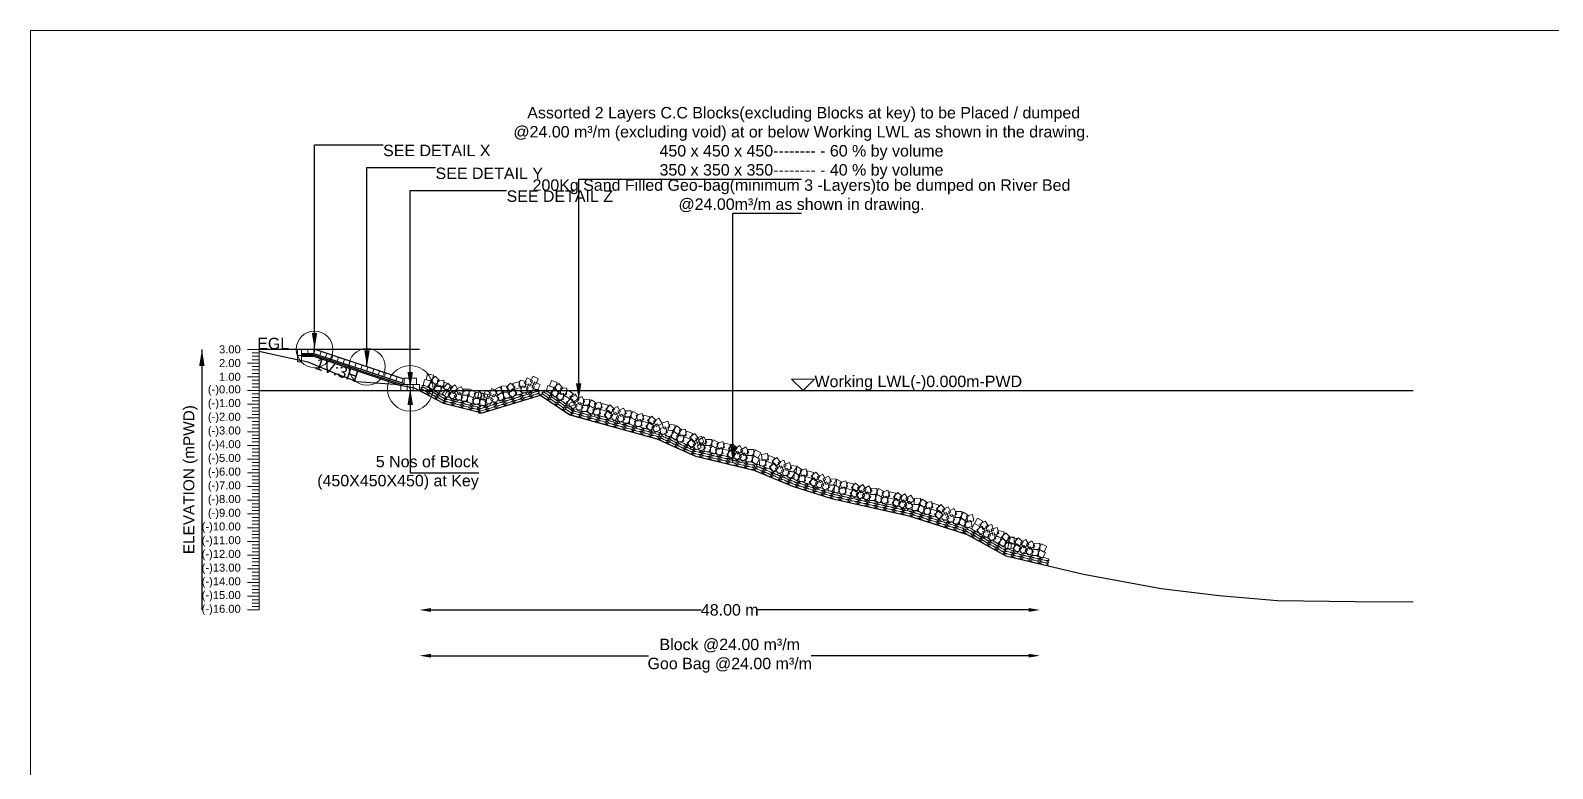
# Model space of a CAD drawing. Header units: inches. Extents: x 89000 to 380017, y -7071 to 0.
# Drawn here: x 220000 to 226658, y -3229 to 0 of the extents above; entities that cross this region are included whole.
import ezdxf

# ---------------------------------------------------------------- set-up
doc = ezdxf.new("R2010")
doc.units = ezdxf.units.IN
doc.header["$LTSCALE"] = 7
doc.header["$MEASUREMENT"] = 0
for name, color, linetype, lineweight in [('Cross Section Labels', 7, 'Continuous', 9), ('Existing_Bed_Level for Xsection', 7, 'Continuous', 25), ('Long Section Labels', 7, 'Continuous', 9)]:
    doc.layers.add(name, color=color, linetype=linetype, lineweight=lineweight)
doc.styles.get("Standard").update_dxf_attribs({"font": 'arial.ttf'})
doc.dimstyles.new('Appron Lebeling Style', dxfattribs={"dimtxt": 50, "dimasz": 50, "dimexe": 0.18, "dimexo": 0.0625, "dimgap": 0.09, "dimtad": 0, "dimtih": 1, "dimtoh": 1, "dimdec": 4, "dimzin": 0, "dimdsep": 46, "dimtxsty": 'Standard', "dimcen": 0.09, "dimse1": 1, "dimse2": 1, "dimadec": 0, "dimazin": 0, "dimtfac": 1, "dimtdec": 4, "dimtofl": 0, "dimtmove": 0, "dimatfit": 3, "dimfxl": 1, "dimtolj": 1, "dimtzin": 0, "dimarcsym": 0})
doc.dimstyles.get("Standard").update_dxf_attribs({"dimtxt": 0.18, "dimasz": 0.18, "dimexe": 0.18, "dimexo": 0.0625, "dimgap": 0.09, "dimtad": 0, "dimtih": 1, "dimtoh": 1, "dimdec": 4, "dimzin": 0, "dimdsep": 46, "dimtxsty": 'Standard', "dimcen": 0.09, "dimadec": 0, "dimazin": 0, "dimtfac": 1, "dimtdec": 4, "dimtofl": 0, "dimtmove": 0, "dimatfit": 3, "dimfxl": 1, "dimtolj": 1, "dimtzin": 0, "dimarcsym": 0})

# ---------------------------------------------------------------- blocks, each defined once
blk = doc.blocks.new('*D15')
at = {"layer": 'Cross Section Labels', "color": 0, "lineweight": -2, "transparency": 16777216}
for p, q in [((221751.7, -2535.4), (222935.3, -2535.4)), ((224366.1, -2535.4), (223182.5, -2535.4))]:
    blk.add_line(p, q, dxfattribs=at)
at = {"layer": 'Cross Section Labels', "color": 0, "transparency": 16777216}
for points in [[(221751.7, -2527.1), (221751.7, -2543.7), (221701.7, -2535.4)], [(224366.1, -2527.1), (224366.1, -2543.7), (224416.1, -2535.4)]]:
    blk.add_solid(points, dxfattribs=at)
at = {"layer": 'Defpoints', "color": 0, "transparency": 16777216}
for p in [(221701.7, -1575.4), (224416.1, -2334), (224416.1, -2535.4)]:
    blk.add_point(p, dxfattribs=at)
at = {"layer": 'Cross Section Labels', "color": 0, "transparency": 16777216, "insert": (223058.9, -2535.4), "char_height": 50, "attachment_point": 5}
blk.add_mtext('\\A1;48.00 m', dxfattribs=at)
blk = doc.blocks.new('*D16')
at = {"layer": 'Cross Section Labels', "color": 0, "lineweight": -2, "transparency": 16777216}
for p, q in [((221751.7, -2735.4), (222703.3, -2735.4)), ((224366.1, -2735.4), (223414.5, -2735.4))]:
    blk.add_line(p, q, dxfattribs=at)
at = {"layer": 'Cross Section Labels', "color": 0, "transparency": 16777216}
for points in [[(221751.7, -2727.1), (221751.7, -2743.7), (221701.7, -2735.4)], [(224366.1, -2727.1), (224366.1, -2743.7), (224416.1, -2735.4)]]:
    blk.add_solid(points, dxfattribs=at)
at = {"layer": 'Defpoints', "color": 0, "transparency": 16777216}
for p in [(221701.7, -1575.4), (224416.1, -2334), (224416.1, -2735.4)]:
    blk.add_point(p, dxfattribs=at)
at = {"layer": 'Cross Section Labels', "color": 0, "transparency": 16777216, "insert": (223058.9, -2735.4), "char_height": 50, "attachment_point": 5}
blk.add_mtext('\\A1;Block @24.00 m³/m ^JGoo Bag @24.00 m³/m ', dxfattribs=at)

msp = doc.modelspace()

# ---------------------------------------------------------------- linework, layer by layer
at = {"layer": 'Cross Section Labels'}
for points in [[(220000, 0), (230000, 0), (230000, -7071), (220000, -7071)], [(223379.6834, -1575.4), (223429.6834, -1525.4), (223329.6834, -1525.4)]]:
    msp.add_lwpolyline(points, close=True, dxfattribs=at)
for centre, radius in [((221242.6834, -1395.4), 80), ((221472.1834, -1471.9), 80), ((221661.1834, -1566.4), 100)]:
    msp.add_circle(centre, radius, dxfattribs=at)
at = {"layer": 'Existing_Bed_Level for Xsection'}
for points in [[(221701.6834, -1395.4), (221000, -1395.4)], [(221634.1834, -1525.9), (221245.4545, -1396.3237), (221242.6834, -1395.4), (221239.7624, -1395.4), (221185.7624, -1395.4)], [(221000, -1402.84), (221084.85281, -1421.86), (221213.14161, -1450.48), (221339.41125, -1501.66), (221382.68585, -1517.68), (221424.26407, -1535.68), (221593.9697, -1548.28), (221678.82251, -1563.28), (221806.7077, -1631.08), (221976.3512, -1673.68), (222230.83715, -1596.4), (222359.41202, -1681), (222570.17727, -1739.8), (222739.85481, -1786.6), (222909.53604, -1862.8), (223164.06335, -1923.4), (223333.75114, -1993.6), (223503.44084, -2048.2), (223842.82483, -2123.8), (224097.36604, -2204.8), (224267.06142, -2299), (224606.45461, -2378.8), (224945.85045, -2441.2), (225200.39874, -2472.4), (225454.94803, -2494.6), (225794.34842, -2498.2), (226048.89955, -2500)], [(221185.7624, -1413.4), (221239.7624, -1413.4), (221634.1834, -1544.87367)], [(221185.7624, -1419.4), (221238.78874, -1419.4), (221625.78874, -1548.4)], [(221185.7624, -1425.4), (221237.81507, -1425.4), (221620.6834, -1553.02278)], [(221000, -1575.4), (226048.89955, -1575.4)]]:
    msp.add_lwpolyline(points, dxfattribs=at)
at = {"layer": 'Long Section Labels'}
for points in [[(221000, -1395.4), (220950, -1395.4)], [(221000, -2535.4), (221000, -2475.4), (221000, -2415.4), (221000, -2355.4), (221000, -2295.4), (221000, -2235.4), (221000, -2175.4), (221000, -2115.4), (221000, -2055.4), (221000, -1995.4), (221000, -1935.4), (221000, -1875.4), (221000, -1815.4), (221000, -1755.4), (221000, -1695.4), (221000, -1635.4), (221000, -1575.4), (221000, -1515.4), (221000, -1455.4), (221000, -1395.4)], [(221000, -1455.4), (220950, -1455.4)], [(221000, -1410.4), (220970, -1410.4)], [(221000, -1425.4), (220970, -1425.4)], [(221000, -1440.4), (220970, -1440.4)], [(221000, -1515.4), (220950, -1515.4)], [(221000, -1470.4), (220970, -1470.4)], [(221000, -1485.4), (220970, -1485.4)], [(221000, -1500.4), (220970, -1500.4)], [(221000, -1530.4), (220970, -1530.4)], [(221000, -1575.4), (220950, -1575.4)], [(221000, -1545.4), (220970, -1545.4)], [(221000, -1560.4), (220970, -1560.4)], [(221000, -1590.4), (220970, -1590.4)], [(221000, -1635.4), (220950, -1635.4)], [(221000, -1605.4), (220970, -1605.4)], [(221000, -1620.4), (220970, -1620.4)], [(221000, -1650.4), (220970, -1650.4)], [(221000, -1695.4), (220950, -1695.4)], [(221000, -1665.4), (220970, -1665.4)], [(221000, -1680.4), (220970, -1680.4)], [(221000, -1710.4), (220970, -1710.4)], [(221000, -1725.4), (220970, -1725.4)], [(221000, -1755.4), (220950, -1755.4)], [(221000, -1740.4), (220970, -1740.4)], [(221000, -1770.4), (220970, -1770.4)], [(221000, -1785.4), (220970, -1785.4)], [(221000, -1815.4), (220950, -1815.4)], [(221000, -1800.4), (220970, -1800.4)], [(221000, -1830.4), (220970, -1830.4)], [(221000, -1845.4), (220970, -1845.4)], [(221000, -1860.4), (220970, -1860.4)], [(221000, -1875.4), (220950, -1875.4)], [(221000, -1890.4), (220970, -1890.4)], [(221000, -1905.4), (220970, -1905.4)], [(221000, -1920.4), (220970, -1920.4)], [(221000, -1935.4), (220950, -1935.4)], [(221000, -1995.4), (220950, -1995.4)], [(221000, -1950.4), (220970, -1950.4)], [(221000, -1965.4), (220970, -1965.4)], [(221000, -1980.4), (220970, -1980.4)], [(221000, -2055.4), (220950, -2055.4)], [(221000, -2010.4), (220970, -2010.4)], [(221000, -2025.4), (220970, -2025.4)], [(221000, -2040.4), (220970, -2040.4)], [(221000, -2115.4), (220950, -2115.4)], [(221000, -2070.4), (220970, -2070.4)], [(221000, -2085.4), (220970, -2085.4)], [(221000, -2100.4), (220970, -2100.4)], [(221000, -2130.4), (220970, -2130.4)], [(221000, -2175.4), (220950, -2175.4)], [(221000, -2145.4), (220970, -2145.4)], [(221000, -2160.4), (220970, -2160.4)], [(221000, -2190.4), (220970, -2190.4)], [(221000, -2235.4), (220950, -2235.4)], [(221000, -2205.4), (220970, -2205.4)], [(221000, -2220.4), (220970, -2220.4)], [(221000, -2250.4), (220970, -2250.4)], [(221000, -2295.4), (220950, -2295.4)], [(221000, -2265.4), (220970, -2265.4)], [(221000, -2280.4), (220970, -2280.4)], [(221000, -2310.4), (220970, -2310.4)], [(221000, -2325.4), (220970, -2325.4)], [(221000, -2355.4), (220950, -2355.4)], [(221000, -2340.4), (220970, -2340.4)], [(221000, -2370.4), (220970, -2370.4)], [(221000, -2385.4), (220970, -2385.4)], [(221000, -2415.4), (220950, -2415.4)], [(221000, -2400.4), (220970, -2400.4)], [(221000, -2430.4), (220970, -2430.4)], [(221000, -2445.4), (220970, -2445.4)], [(221000, -2460.4), (220970, -2460.4)], [(221000, -2475.4), (220950, -2475.4)], [(221000, -2490.4), (220970, -2490.4)], [(221000, -2505.4), (220970, -2505.4)], [(221000, -2520.4), (220970, -2520.4)], [(221000, -2535.4), (220950, -2535.4)]]:
    msp.add_lwpolyline(points, dxfattribs=at)
for points in [[(221185.7624, -1395.4), (221167.7624, -1395.4), (221167.7624, -1422.4), (221185.7624, -1422.4)], [(221212.7624, -1395.4), (221185.7624, -1395.4), (221185.7624, -1413.4), (221212.7624, -1413.4)], [(221239.7624, -1395.4), (221212.7624, -1395.4), (221212.7624, -1413.4), (221239.7624, -1413.4)], [(221271.06895, -1404.86185), (221245.4545, -1396.3237), (221239.7624, -1413.4), (221265.37685, -1421.93815)], [(221185.7624, -1422.4), (221167.7624, -1422.4), (221167.7624, -1449.4), (221185.7624, -1449.4)], [(221296.6834, -1413.4), (221271.06895, -1404.86185), (221265.37685, -1421.93815), (221290.9913, -1430.4763)], [(221322.29785, -1421.93815), (221296.6834, -1413.4), (221290.9913, -1430.4763), (221316.60575, -1439.01445)], [(221347.9123, -1430.4763), (221322.29785, -1421.93815), (221316.60575, -1439.01445), (221342.2202, -1447.5526)], [(221373.52675, -1439.01445), (221347.9123, -1430.4763), (221342.2202, -1447.5526), (221367.83465, -1456.09075)], [(221399.1412, -1447.5526), (221373.52675, -1439.01445), (221367.83465, -1456.09075), (221393.4491, -1464.6289)], [(221424.75565, -1456.09075), (221399.1412, -1447.5526), (221393.4491, -1464.6289), (221419.06355, -1473.16705)], [(221450.3701, -1464.6289), (221424.75565, -1456.09075), (221419.06355, -1473.16705), (221444.678, -1481.7052)], [(221475.98455, -1473.16705), (221450.3701, -1464.6289), (221444.678, -1481.7052), (221470.29245, -1490.24335)], [(221501.59899, -1481.7052), (221475.98455, -1473.16705), (221470.29245, -1490.24335), (221495.90689, -1498.7815)], [(221527.21344, -1490.24335), (221501.59899, -1481.7052), (221495.90689, -1498.7815), (221521.52134, -1507.31965)], [(221552.82789, -1498.7815), (221527.21344, -1490.24335), (221521.52134, -1507.31965), (221547.13579, -1515.8578)], [(221578.44234, -1507.31965), (221552.82789, -1498.7815), (221547.13579, -1515.8578), (221572.75024, -1524.39595)], [(221604.05679, -1515.8578), (221578.44234, -1507.31965), (221572.75024, -1524.39595), (221598.36469, -1532.9341)], [(221629.67124, -1524.39595), (221604.05679, -1515.8578), (221598.36469, -1532.9341), (221623.97914, -1541.47225)], [(221661.1834, -1521.4), (221634.1834, -1521.4), (221634.1834, -1548.4), (221661.1834, -1548.4)], [(221688.1834, -1521.4), (221661.1834, -1521.4), (221661.1834, -1548.4), (221688.1834, -1548.4)], [(221750.44412, -1532.62062), (221724.12761, -1526.58396), (221718.09096, -1552.90047), (221744.40747, -1558.93713)], [(221763.09109, -1508.76576), (221736.77458, -1502.7291), (221730.73792, -1529.04561), (221757.05443, -1535.08227)], [(221789.84894, -1530.86717), (221770.08388, -1512.47308), (221751.68979, -1532.23814), (221771.45485, -1550.63222)], [(221807.63637, -1530.22879), (221780.65339, -1531.18747), (221781.61207, -1558.17044), (221808.59505, -1557.21176)], [(222168.73799, -1535.77602), (222142.43783, -1529.66851), (222136.33032, -1555.96867), (222162.63048, -1562.07618)], [(222172.82898, -1519.75663), (222160.09886, -1543.56722), (222183.90945, -1556.29734), (222196.63957, -1532.48676)], [(222222.47021, -1524.62685), (222198.6495, -1511.91569), (222185.93834, -1535.73641), (222209.75906, -1548.44757)], [(222304.31979, -1539.8452), (222278.69015, -1531.35277), (222270.19772, -1556.98241), (222295.82736, -1565.47485)], [(221647.6834, -1548.4), (221620.6834, -1548.4), (221620.6834, -1575.4), (221647.6834, -1575.4)], [(221674.6834, -1548.4), (221647.6834, -1548.4), (221647.6834, -1575.4), (221674.6834, -1575.4)], [(221701.6834, -1548.4), (221674.6834, -1548.4), (221674.6834, -1575.4), (221701.6834, -1575.4)], [(221777.20197, -1554.72202), (221757.43691, -1536.32794), (221739.04283, -1556.093), (221758.80789, -1574.48708)], [(221794.9894, -1554.08365), (221768.00643, -1555.04233), (221768.96511, -1582.0253), (221795.94809, -1581.06662)], [(221824.08303, -1575.09749), (221800.22817, -1562.45053), (221787.5812, -1586.30539), (221811.43606, -1598.95235)], [(221836.72999, -1551.24263), (221812.87513, -1538.59567), (221800.22817, -1562.45053), (221824.08303, -1575.09749)], [(221839.08735, -1588.63568), (221819.68549, -1569.85888), (221800.9087, -1589.26074), (221820.31055, -1608.03753)], [(221845.66328, -1562.44871), (221826.26143, -1543.67192), (221807.48463, -1563.07377), (221826.88649, -1581.85057)], [(221850.84225, -1577.00902), (221827.66986, -1590.86688), (221841.52772, -1614.03927), (221864.70011, -1600.1814)], [(221857.41818, -1550.82205), (221834.24579, -1564.67992), (221848.10366, -1587.85231), (221871.27605, -1573.99444)], [(221890.89078, -1606.74259), (221877.01446, -1583.58125), (221853.85312, -1597.45756), (221867.72943, -1620.61891)], [(221897.46671, -1580.55563), (221883.5904, -1557.39429), (221860.42905, -1571.2706), (221874.30537, -1594.43194)], [(221911.84157, -1594.96212), (221884.84502, -1595.39335), (221885.27625, -1622.38991), (221912.27281, -1621.95867)], [(221918.41751, -1568.77515), (221891.42095, -1569.20639), (221891.85219, -1596.20295), (221918.84874, -1595.77171)], [(221943.10804, -1610.02406), (221919.51799, -1596.88978), (221906.38371, -1620.47983), (221929.97376, -1633.61412)], [(221949.68398, -1583.8371), (221926.09393, -1570.70282), (221912.95964, -1594.29287), (221936.5497, -1607.42715)], [(221966.80276, -1578.96393), (221940.83179, -1586.34694), (221948.21479, -1612.31791), (221974.18576, -1604.9349)], [(221987.89256, -1590.69353), (221961.5924, -1584.58602), (221955.4849, -1610.88618), (221981.78506, -1616.99369)], [(222000.07719, -1592.41134), (221973.89022, -1585.83541), (221967.31429, -1612.02237), (221993.50125, -1618.59831)], [(221991.98356, -1574.67414), (221979.25344, -1598.48473), (222003.06402, -1611.21485), (222015.79415, -1587.40427)], [(222041.62479, -1579.54436), (222017.80407, -1566.8332), (222005.09292, -1590.65392), (222028.91363, -1603.36507)], [(222049.47015, -1605.37942), (222025.64943, -1592.66826), (222012.93828, -1616.48898), (222036.75899, -1629.20014)], [(222053.51998, -1558.65848), (222030.59861, -1572.92772), (222044.86785, -1595.84908), (222067.78921, -1581.57984)], [(222061.36533, -1584.49354), (222038.44397, -1598.76278), (222052.71321, -1621.68414), (222075.63457, -1607.4149)], [(222088.0787, -1555.47269), (222061.09324, -1556.3587), (222061.97925, -1583.34416), (222088.96471, -1582.45814)], [(222095.92405, -1581.30775), (222068.9386, -1582.19376), (222069.82461, -1609.17922), (222096.81007, -1608.2932)], [(222100.24513, -1542.48121), (222081.78219, -1562.18197), (222101.48294, -1580.64491), (222119.94588, -1560.94415)], [(222108.09048, -1568.31628), (222089.62754, -1588.01703), (222109.3283, -1606.47997), (222127.79124, -1586.77921)], [(222135.69395, -1536.8775), (222109.85889, -1544.72285), (222117.70424, -1570.55791), (222143.5393, -1562.71256)], [(222143.5393, -1562.71256), (222117.70424, -1570.55791), (222125.5496, -1596.39298), (222151.38466, -1588.54762)], [(222176.58335, -1561.61108), (222150.28319, -1555.50358), (222144.17568, -1581.80374), (222170.47584, -1587.91124)], [(222180.67434, -1545.59169), (222167.94422, -1569.40228), (222191.75481, -1582.1324), (222204.48493, -1558.32182)], [(222230.31557, -1550.46191), (222206.49486, -1537.75075), (222193.7837, -1561.57147), (222217.60441, -1574.28263)], [(222289.47877, -1562.40056), (222263.84912, -1553.90813), (222255.35669, -1579.53777), (222280.98633, -1588.0302)], [(222314.03223, -1586.92772), (222296.09062, -1566.75104), (222275.91393, -1584.69265), (222293.85555, -1604.86934)], [(222328.87326, -1564.37237), (222310.93164, -1544.19569), (222290.75496, -1562.1373), (222308.69657, -1582.31398)], [(222331.80056, -1587.97026), (222304.84748, -1586.37909), (222303.25632, -1613.33217), (222330.20939, -1614.92333)], [(222346.64158, -1565.41491), (222319.68851, -1563.82374), (222318.09734, -1590.77681), (222345.05041, -1592.36798)], [(222358.78198, -1611.63507), (222336.22663, -1596.79405), (222321.3856, -1619.3494), (222343.94095, -1634.19043)], [(222373.623, -1589.07972), (222351.06765, -1574.23869), (222336.22663, -1596.79405), (222358.78198, -1611.63507)], [(222395.60545, -1613.77575), (222383.47801, -1589.65263), (222359.35488, -1601.78007), (222371.48233, -1625.90319)], [(222385.43399, -1594.62368), (222361.90866, -1607.87355), (222375.15853, -1631.39888), (222398.68386, -1618.149)], [(221960.22682, -1605.1509), (221934.25585, -1612.5339), (221941.63886, -1638.50487), (221967.60983, -1631.12187)], [(221993.50125, -1618.59831), (221967.31429, -1612.02237), (221960.73835, -1638.20933), (221986.92532, -1644.78527)], [(221995.73792, -1616.52859), (221969.43776, -1610.42108), (221963.33026, -1636.72124), (221989.63042, -1642.82875)], [(221999.82892, -1600.5092), (221987.0988, -1624.31979), (222010.90938, -1637.04991), (222023.63951, -1613.23933)], [(222380.76443, -1636.3311), (222368.63698, -1612.20798), (222344.51386, -1624.33542), (222356.6413, -1648.45855)], [(222378.1785, -1620.63056), (222354.65317, -1633.88043), (222367.90305, -1657.40576), (222391.42837, -1644.15589)], [(222417.43934, -1651.39673), (222404.17074, -1627.88196), (222380.65597, -1641.15056), (222393.92457, -1664.66533)], [(222424.69482, -1625.38985), (222411.42622, -1601.87508), (222387.91146, -1615.14368), (222401.18006, -1638.65845)], [(222438.68974, -1640.1657), (222411.6911, -1639.89393), (222411.41933, -1666.89257), (222438.41797, -1667.16434)], [(222445.94522, -1614.15882), (222418.94659, -1613.88705), (222418.67482, -1640.88568), (222445.67345, -1641.15745)], [(222469.55347, -1656.03657), (222446.31337, -1642.29257), (222432.56936, -1665.53267), (222455.80947, -1679.27667)], [(222476.80896, -1630.02969), (222453.56885, -1616.28569), (222439.82485, -1639.52579), (222463.06496, -1653.26979)], [(222486.79332, -1651.61075), (222460.63893, -1658.31509), (222467.34328, -1684.46947), (222493.49766, -1677.76513)], [(222494.04881, -1625.60386), (222467.89442, -1632.30821), (222474.59877, -1658.46259), (222500.75315, -1651.75825)], [(222519.70636, -1665.9199), (222493.69948, -1658.66441), (222486.444, -1684.67129), (222512.45088, -1691.92678)], [(222526.96185, -1639.91302), (222500.95497, -1632.65753), (222493.69948, -1658.66441), (222519.70636, -1665.9199)], [(222548.17305, -1682.73565), (222529.26663, -1663.46009), (222509.99107, -1682.36652), (222528.89749, -1701.64208)], [(222555.42854, -1656.72877), (222536.52212, -1637.45321), (222517.24656, -1656.35963), (222536.15298, -1675.63519)], [(222567.48216, -1645.41209), (222543.95683, -1658.66196), (222557.20671, -1682.18729), (222580.73203, -1668.93742)], [(222606.743, -1676.17826), (222593.4744, -1652.66349), (222569.95963, -1665.9321), (222583.22823, -1689.44686)], [(222560.22667, -1671.41897), (222536.70135, -1684.66885), (222549.95122, -1708.19417), (222573.47654, -1694.9443)], [(222599.48751, -1702.18514), (222586.21891, -1678.67038), (222562.70414, -1691.93898), (222575.97274, -1715.45374)], [(222620.59409, -1690.80569), (222593.59478, -1690.61329), (222593.40238, -1717.6126), (222620.40169, -1717.805)], [(222627.77309, -1664.77759), (222600.77378, -1664.58519), (222600.58138, -1691.58451), (222627.58069, -1691.7769)], [(222651.50435, -1706.58575), (222628.22394, -1692.91013), (222614.54832, -1716.19054), (222637.82873, -1729.86616)], [(222658.68335, -1680.55765), (222635.40294, -1666.88203), (222621.72732, -1690.16244), (222645.00773, -1703.83806)], [(222668.73111, -1702.10926), (222642.59655, -1708.89047), (222649.37776, -1735.02503), (222675.51232, -1728.24382)], [(222675.91011, -1676.08116), (222649.77555, -1682.86237), (222656.55676, -1708.99693), (222682.69132, -1702.21572)], [(222701.68608, -1716.3216), (222675.65798, -1709.1426), (222668.47898, -1735.17069), (222694.50708, -1742.34969)], [(222708.86508, -1690.2935), (222682.83698, -1683.1145), (222675.65798, -1709.1426), (222701.68608, -1716.3216)], [(222730.20208, -1733.05359), (222711.23908, -1713.83369), (222692.01918, -1732.7967), (222710.98219, -1752.0166)], [(222737.38108, -1707.02549), (222718.41808, -1687.80559), (222699.19818, -1706.7686), (222718.16119, -1725.9885)], [(222742.22238, -1721.70152), (222718.73611, -1735.0205), (222732.05508, -1758.50677), (222755.54135, -1745.18779)], [(222749.40138, -1695.67342), (222725.91511, -1708.9924), (222739.23408, -1732.47867), (222762.72035, -1719.15969)], [(222797.36552, -1734.47808), (222787.76043, -1709.24433), (222762.52668, -1718.84941), (222772.13176, -1744.08317)], [(222820.0558, -1726.54926), (222793.40104, -1722.24536), (222789.09714, -1748.90013), (222815.75191, -1753.20402)], [(222848.20084, -1746.85471), (222827.27593, -1729.79165), (222810.21286, -1750.71656), (222831.13778, -1767.77962)], [(222786.30457, -1759.10846), (222776.69949, -1733.8747), (222751.46573, -1743.47979), (222761.07082, -1768.71354)], [(222808.99486, -1751.17963), (222782.34009, -1746.87574), (222778.0362, -1773.5305), (222804.69096, -1777.8344)], [(222837.13989, -1771.48509), (222816.21498, -1754.42203), (222799.15192, -1775.34694), (222820.07683, -1792.41)], [(222854.84758, -1769.68562), (222827.98494, -1772.40566), (222830.70499, -1799.2683), (222857.56763, -1796.54826)], [(222865.90853, -1745.05524), (222839.04589, -1747.77529), (222841.76593, -1774.63792), (222868.62857, -1771.91788)], [(222885.25232, -1788.75319), (222860.62194, -1777.69224), (222849.561, -1802.32262), (222874.19138, -1813.38357)], [(222896.31327, -1764.12281), (222871.68289, -1753.06187), (222860.62194, -1777.69224), (222885.25232, -1788.75319)], [(222910.88601, -1809.63466), (222895.07285, -1787.74987), (222873.18806, -1803.56304), (222889.00123, -1825.44783)], [(222921.94696, -1785.00428), (222906.13379, -1763.1195), (222884.24901, -1778.93266), (222900.06217, -1800.81745)], [(222935.55656, -1775.61623), (222910.31517, -1785.20121), (222919.90016, -1810.44261), (222945.14155, -1800.85762)], [(222959.18321, -1801.52519), (222945.02328, -1778.53614), (222922.03423, -1792.69607), (222936.19417, -1815.68512)], [(222979.98764, -1789.4881), (222952.99842, -1790.25111), (222953.76143, -1817.24033), (222980.75064, -1816.47732)], [(223011.43687, -1804.16463), (222987.68717, -1791.32127), (222974.84381, -1815.07097), (222998.59351, -1827.91433)], [(222924.49562, -1800.2466), (222899.25422, -1809.83159), (222908.83921, -1835.07299), (222934.08061, -1825.488)], [(222952.92963, -1827.791), (222938.7697, -1804.80195), (222915.78065, -1818.96188), (222929.94058, -1841.95093)], [(222973.73405, -1815.75391), (222946.74484, -1816.51692), (222947.50784, -1843.50614), (222974.49706, -1842.74313)], [(223005.18328, -1830.43044), (222981.43358, -1817.58708), (222968.59023, -1841.33678), (222992.33993, -1854.18014)], [(223022.24087, -1825.34724), (222996.36261, -1833.04888), (223004.06426, -1858.92715), (223029.94252, -1851.2255)], [(223028.49446, -1799.08143), (223002.61619, -1806.78308), (223010.31784, -1832.66134), (223036.19611, -1824.95969)], [(223055.67807, -1838.38466), (223029.41226, -1832.13108), (223023.15868, -1858.39689), (223049.42448, -1864.65047)], [(223061.93165, -1812.11886), (223035.66585, -1805.86527), (223029.41226, -1832.13108), (223055.67807, -1838.38466)], [(223084.76822, -1854.09724), (223065.13705, -1835.56032), (223046.60014, -1855.19149), (223066.23131, -1873.7284)], [(223091.02181, -1827.83143), (223071.39064, -1809.29451), (223052.85372, -1828.92568), (223072.48489, -1847.46259)], [(223096.37934, -1842.32698), (223073.37902, -1856.4686), (223087.52064, -1879.46891), (223110.52096, -1865.32729)], [(223102.63292, -1816.06117), (223079.6326, -1830.20279), (223093.77423, -1853.20311), (223116.77454, -1839.06148)], [(223136.79029, -1871.56609), (223122.63035, -1848.57704), (223099.64131, -1862.73697), (223113.80124, -1885.72602)], [(223143.04387, -1845.30028), (223128.88394, -1822.31123), (223105.89489, -1836.47117), (223120.05483, -1859.46021)], [(223157.59471, -1859.529), (223130.60549, -1860.29201), (223131.3685, -1887.28123), (223158.35772, -1886.51822)], [(223163.84829, -1833.26319), (223136.85908, -1834.0262), (223137.62209, -1861.01542), (223164.6113, -1860.25241)], [(223189.04394, -1874.20553), (223165.29424, -1861.36217), (223152.45089, -1885.11187), (223176.20059, -1897.95523)], [(223195.29753, -1847.93972), (223171.54783, -1835.09636), (223158.70447, -1858.84606), (223182.45417, -1871.68942)], [(223224.46432, -1851.48985), (223197.69474, -1855.00974), (223201.21464, -1881.77932), (223227.98421, -1878.25943)], [(223255.42415, -1869.64226), (223230.47488, -1859.32072), (223220.15334, -1884.26999), (223245.10261, -1894.59152)], [(223214.14279, -1876.43912), (223187.37321, -1879.95901), (223190.8931, -1906.72859), (223217.66268, -1903.2087)], [(223245.10261, -1894.59152), (223220.15334, -1884.26999), (223209.83181, -1909.21925), (223234.78108, -1919.54079)], [(223271.3476, -1914.6993), (223254.88885, -1893.2958), (223233.48535, -1909.75455), (223249.9441, -1931.15805)], [(223281.66913, -1889.75003), (223265.21038, -1868.34653), (223243.80689, -1884.80528), (223260.26564, -1906.20878)], [(223284.67119, -1904.90957), (223259.72686, -1915.24301), (223270.06029, -1940.18735), (223295.00463, -1929.85391)], [(223294.99273, -1879.9603), (223270.04839, -1890.29374), (223280.38183, -1915.23808), (223305.32617, -1904.90464)], [(223319.95971, -1940.1614), (223309.60641, -1915.22529), (223284.67031, -1925.57859), (223295.02361, -1950.51469)], [(223330.28125, -1915.21213), (223319.92795, -1890.27603), (223294.99185, -1900.62932), (223305.34514, -1925.56543)], [(223342.40347, -1931.55946), (223315.63221, -1928.05234), (223312.12509, -1954.8236), (223338.89634, -1958.33072)], [(223352.725, -1906.6102), (223325.95375, -1903.10307), (223322.44662, -1929.87433), (223349.21788, -1933.38145)], [(223375.84533, -1922.43001), (223353.16224, -1907.78496), (223338.51719, -1930.46806), (223361.20028, -1945.1131)], [(223393.24552, -1918.68385), (223366.84828, -1924.35709), (223372.52152, -1950.75433), (223398.91876, -1945.08109)], [(223425.57194, -1934.27305), (223399.86968, -1926.00299), (223391.59962, -1951.70525), (223417.30188, -1959.97531)], [(223367.57527, -1948.13227), (223344.89218, -1933.48722), (223330.24713, -1956.17032), (223352.93022, -1970.81536)], [(223384.97546, -1944.38611), (223358.57822, -1950.05935), (223364.25147, -1976.45659), (223390.64871, -1970.78335)], [(223417.30188, -1959.97531), (223391.59962, -1951.70525), (223383.32956, -1977.40751), (223409.03182, -1985.67756)], [(223445.08704, -1977.89476), (223426.95128, -1957.89241), (223406.94892, -1976.02817), (223425.08469, -1996.03052)], [(223453.3571, -1952.1925), (223435.22133, -1932.19015), (223415.21898, -1950.32591), (223433.35474, -1970.32826)], [(223457.57529, -1967.05961), (223433.54833, -1979.37647), (223445.86519, -2003.40343), (223469.89215, -1991.08657)], [(223465.84535, -1941.35735), (223441.81839, -1953.67421), (223454.13525, -1977.70117), (223478.16221, -1965.38431)], [(223495.59907, -1999.34215), (223483.26308, -1975.32501), (223459.24593, -1987.661), (223471.58193, -2011.67815)], [(223503.86913, -1973.63989), (223491.53313, -1949.62275), (223467.51599, -1961.95874), (223479.85198, -1985.97589)], [(223517.27367, -1988.95335), (223490.30647, -1987.62273), (223488.97586, -2014.58992), (223515.94305, -2015.92054)], [(223525.54372, -1963.25109), (223498.57653, -1961.92047), (223497.24591, -1988.88766), (223524.21311, -1990.21828)], [(223543.42425, -2002.14917), (223519.49009, -1989.65293), (223506.99385, -2013.58708), (223530.928, -2026.08333)], [(223549.29479, -1975.7951), (223525.36063, -1963.29886), (223512.86439, -1987.23302), (223536.79854, -1999.72926)], [(223560.40603, -1996.81818), (223534.64263, -2004.89575), (223542.7202, -2030.65915), (223568.4836, -2022.58158)], [(223566.27657, -1970.46411), (223540.51317, -1978.54169), (223548.59074, -2004.30509), (223574.35414, -1996.22752)], [(223599.90002, -1983.01338), (223573.54595, -1977.14284), (223567.67541, -2003.4969), (223594.02948, -2009.36744)], [(223629.21584, -1998.30078), (223609.31689, -1980.05163), (223591.06773, -1999.95058), (223610.96668, -2018.19973)], [(223640.65437, -1986.36274), (223617.86236, -2000.8377), (223632.33733, -2023.6297), (223655.12933, -2009.15474)], [(223681.4867, -2015.01044), (223666.99359, -1992.22997), (223644.21312, -2006.72308), (223658.70623, -2029.50355)], [(223594.02948, -2009.36744), (223567.67541, -2003.4969), (223561.80487, -2029.85097), (223588.15894, -2035.72151)], [(223623.3453, -2024.65485), (223603.44635, -2006.40569), (223585.19719, -2026.30464), (223605.09614, -2044.5538)], [(223634.78383, -2012.7168), (223611.99182, -2027.19177), (223626.46679, -2049.98377), (223649.25879, -2035.5088)], [(223675.61616, -2041.3645), (223661.12305, -2018.58404), (223638.34258, -2033.07715), (223652.83569, -2055.85762)], [(223696.24314, -2029.02582), (223669.26789, -2030.18166), (223670.42373, -2057.15691), (223697.39898, -2056.00107)], [(223702.11368, -2002.67176), (223675.13843, -2003.8276), (223676.29427, -2030.80284), (223703.26952, -2029.64701)], [(223727.9027, -2043.24295), (223703.96855, -2030.74671), (223691.4723, -2054.68086), (223715.40646, -2067.17711)], [(223733.77324, -2016.88888), (223709.83909, -2004.39264), (223697.34284, -2028.3268), (223721.277, -2040.82304)], [(223744.88448, -2037.91196), (223719.12108, -2045.98953), (223727.19865, -2071.75293), (223752.96206, -2063.67536)], [(223750.75502, -2011.55789), (223724.99162, -2019.63547), (223733.06919, -2045.39887), (223758.8326, -2037.3213)], [(223778.50794, -2050.46122), (223752.15387, -2044.59068), (223746.28333, -2070.94475), (223772.6374, -2076.81529)], [(223784.37848, -2024.10716), (223758.02441, -2018.23662), (223752.15387, -2044.59068), (223778.50794, -2050.46122)], [(223807.82375, -2065.74863), (223787.9248, -2047.49947), (223769.67565, -2067.39842), (223789.5746, -2085.64758)], [(223813.69429, -2039.39456), (223793.79534, -2021.14541), (223775.54619, -2041.04436), (223795.44514, -2059.29352)], [(223819.26228, -2053.81058), (223796.47028, -2068.28555), (223810.94525, -2091.07755), (223833.73725, -2076.60258)], [(223825.13282, -2027.45652), (223802.34082, -2041.93148), (223816.81579, -2064.72348), (223839.60779, -2050.24852)], [(223860.09462, -2082.45828), (223845.60151, -2059.67782), (223822.82104, -2074.17093), (223837.31415, -2096.9514)], [(223865.96516, -2056.10422), (223851.47205, -2033.32375), (223828.69158, -2047.81686), (223843.18469, -2070.59733)], [(223893.52568, -2047.96784), (223866.55435, -2046.72393), (223865.31044, -2073.69526), (223892.28177, -2074.93917)], [(223923.79783, -2064.93993), (223901.06777, -2050.36788), (223886.49573, -2073.09794), (223909.22578, -2087.66998)], [(223941.18588, -2061.13784), (223914.80702, -2066.89592), (223920.5651, -2093.27479), (223946.94397, -2087.5167)], [(223885.3383, -2073.69656), (223858.36697, -2072.45265), (223857.12306, -2099.42398), (223884.09439, -2100.66789)], [(223915.61045, -2090.66864), (223892.88039, -2076.0966), (223878.30835, -2098.82665), (223901.0384, -2113.3987)], [(223932.9985, -2086.86656), (223906.61964, -2092.62464), (223912.37772, -2119.0035), (223938.75659, -2113.24542)], [(223965.37488, -2102.35174), (223939.64616, -2094.16436), (223931.45878, -2119.89308), (223957.18749, -2128.08046)], [(223973.56226, -2076.62303), (223947.83354, -2068.43565), (223939.64616, -2094.16436), (223965.37488, -2102.35174)], [(223993.2175, -2120.18178), (223975.01753, -2100.23783), (223955.07358, -2118.43781), (223973.27356, -2138.38175)], [(224001.40488, -2094.45306), (223983.20491, -2074.50912), (223963.26096, -2092.70909), (223981.46094, -2112.65304)], [(224005.67085, -2109.30653), (223981.68362, -2121.70058), (223994.07766, -2145.68782), (224018.0649, -2133.29377)], [(224013.85824, -2083.57782), (223989.871, -2095.97186), (224002.26504, -2119.9591), (224026.25228, -2107.56505)], [(224043.79823, -2141.46666), (224031.38508, -2117.4893), (224007.40772, -2129.90245), (224019.82086, -2153.87981)], [(224051.98561, -2115.73795), (224039.57246, -2091.76059), (224015.5951, -2104.17373), (224028.00825, -2128.15109)], [(224065.43931, -2131.00823), (224038.46798, -2129.76431), (224037.22407, -2156.73565), (224064.1954, -2157.97956)], [(224073.62669, -2105.27951), (224046.65536, -2104.0356), (224045.41145, -2131.00693), (224072.38278, -2132.25084)], [(224103.89884, -2122.2516), (224081.16878, -2107.67955), (224066.59673, -2130.40961), (224089.32679, -2144.98165)], [(224121.28689, -2118.44951), (224094.90803, -2124.20759), (224100.66611, -2150.58646), (224127.04497, -2144.82837)], [(224095.71145, -2147.98031), (224072.9814, -2133.40827), (224058.40935, -2156.13832), (224081.13941, -2170.71037)], [(224113.09951, -2144.17822), (224086.72065, -2149.93631), (224092.47873, -2176.31517), (224118.85759, -2170.55709)], [(224153.43807, -2170.04663), (224129.83138, -2156.94227), (224116.72702, -2180.54896), (224140.3337, -2193.65332)], [(224166.54243, -2146.43995), (224142.93574, -2133.33558), (224129.83138, -2156.94227), (224153.43807, -2170.04663)], [(224177.21393, -2193.02119), (224163.30826, -2169.87746), (224140.16453, -2183.78313), (224154.0702, -2206.92686)], [(224190.31829, -2169.4145), (224176.41262, -2146.27077), (224153.26889, -2160.17644), (224167.17456, -2183.32017)], [(224191.56874, -2184.81776), (224165.60716, -2192.23369), (224173.02308, -2218.19528), (224198.98467, -2210.77935)], [(224204.67311, -2161.21108), (224178.71152, -2168.627), (224186.12745, -2194.58859), (224212.08903, -2187.17266)], [(224235.7031, -2200.26373), (224228.2665, -2174.30806), (224202.31083, -2181.74466), (224209.74743, -2207.70033)], [(224258.98265, -2194.28228), (224232.78737, -2187.73956), (224226.24465, -2213.93484), (224252.43993, -2220.47757)], [(224222.59874, -2223.87042), (224215.16214, -2197.91475), (224189.20646, -2205.35135), (224196.64306, -2231.30702)], [(224245.87829, -2217.88897), (224219.68301, -2211.34624), (224213.14028, -2237.54152), (224239.33556, -2244.08425)], [(224272.20521, -2240.50197), (224252.79833, -2221.73037), (224234.02673, -2241.13725), (224253.43362, -2259.90885)], [(224285.30958, -2216.89528), (224265.90269, -2198.12368), (224247.1311, -2217.53057), (224266.53798, -2236.30216)], [(224290.00165, -2240.20652), (224263.00521, -2240.64499), (224263.44367, -2267.64143), (224290.44011, -2267.20296)], [(224306.59606, -2249.12484), (224280.31281, -2242.94498), (224274.13295, -2269.22823), (224300.4162, -2275.40809)], [(224303.10601, -2216.59983), (224276.10957, -2217.0383), (224276.54804, -2244.03474), (224303.54448, -2243.59627)], [(224312.77592, -2222.84159), (224286.49267, -2216.66173), (224280.31281, -2242.94498), (224306.59606, -2249.12484)], [(224335.73019, -2264.75573), (224316.04709, -2246.27397), (224297.56532, -2265.95707), (224317.24843, -2284.43883)], [(224341.91005, -2238.47248), (224322.22695, -2219.99072), (224303.74519, -2239.67382), (224323.42829, -2258.15558)], [(224347.30823, -2252.95294), (224324.34768, -2267.15904), (224338.55378, -2290.11958), (224361.51433, -2275.91348)], [(224353.48809, -2226.66969), (224330.52755, -2240.87579), (224344.73365, -2263.83633), (224367.69419, -2249.63023)], [(224387.80106, -2282.07855), (224373.57668, -2259.12932), (224350.62745, -2273.3537), (224364.85184, -2296.30293)], [(224393.98092, -2255.7953), (224379.75654, -2232.84607), (224356.80732, -2247.07045), (224371.0317, -2270.01968)], [(224414.75149, -2243.69989), (224387.76452, -2244.53862), (224388.60325, -2271.52559), (224415.59022, -2270.68686)], [(224446.24178, -2258.28811), (224422.45614, -2245.51144), (224409.67947, -2269.29709), (224433.46511, -2282.07375)], [(224408.57163, -2269.98314), (224381.58466, -2270.82187), (224382.42339, -2297.80884), (224409.41036, -2296.97011)], [(224440.06192, -2284.57136), (224416.27627, -2271.7947), (224403.49961, -2295.58034), (224427.28525, -2308.35701)]]:
    msp.add_lwpolyline(points, close=True, dxfattribs=at)
for centre, major_axis in [((221721.71427, -1580.24722), (17.64199, -9.35313)), ((221726.49201, -1571.23538), (17.64199, -9.35313)), ((221731.26975, -1562.22354), (17.64199, -9.35313)), ((221756.99825, -1598.95348), (17.64199, -9.35313)), ((221761.776, -1589.94165), (17.64199, -9.35313)), ((221766.55374, -1580.92981), (17.64199, -9.35313)), ((221797.05998, -1608.64791), (17.64199, -9.35313)), ((221801.83772, -1599.63608), (17.64199, -9.35313)), ((222127.28411, -1601.19622), (19.10646, 5.80208)), ((222165.49704, -1589.59206), (19.10646, 5.80208)), ((222168.46084, -1599.35198), (19.10646, 5.80208)), ((222203.70996, -1577.98791), (19.10646, 5.80208)), ((222206.67377, -1587.74782), (19.10646, 5.80208)), ((222209.63757, -1597.50773), (19.10646, 5.80208)), ((222249.78777, -1602.76419), (16.68094, -10.97576)), ((222255.39437, -1594.24328), (16.68094, -10.97576)), ((222261.00098, -1585.72237), (16.68094, -10.97576)), ((222294.36286, -1607.67389), (16.68094, -10.97576)), ((221792.28224, -1617.65975), (17.64199, -9.35313)), ((221828.22511, -1631.225), (19.36671, -4.86327)), ((221830.70935, -1621.33215), (19.36671, -4.86327)), ((221833.1936, -1611.43929), (19.36671, -4.86327)), ((221866.95854, -1640.95154), (19.36671, -4.86327)), ((221869.44278, -1631.05869), (19.36671, -4.86327)), ((221871.92703, -1621.16583), (19.36671, -4.86327)), ((221905.69197, -1650.67808), (19.36671, -4.86327)), ((221908.17621, -1640.78523), (19.36671, -4.86327)), ((221910.66046, -1630.89237), (19.36671, -4.86327)), ((221944.4254, -1660.40462), (19.36671, -4.86327)), ((221946.90964, -1650.51176), (19.36671, -4.86327)), ((221949.39388, -1640.61891), (19.36671, -4.86327)), ((221974.43241, -1647.61285), (19.10646, 5.80208)), ((221977.39622, -1657.37276), (19.10646, 5.80208)), ((221980.36002, -1667.13267), (19.10646, 5.80208)), ((222012.64534, -1636.00869), (19.10646, 5.80208)), ((222015.60914, -1645.7686), (19.10646, 5.80208)), ((222018.57294, -1655.52851), (19.10646, 5.80208)), ((222050.85826, -1624.40453), (19.10646, 5.80208)), ((222053.82207, -1634.16445), (19.10646, 5.80208)), ((222056.78587, -1643.92436), (19.10646, 5.80208)), ((222089.07119, -1612.80038), (19.10646, 5.80208)), ((222092.03499, -1622.56029), (19.10646, 5.80208)), ((222094.99879, -1632.3202), (19.10646, 5.80208)), ((222130.24792, -1610.95613), (19.10646, 5.80208)), ((222133.21172, -1620.71604), (19.10646, 5.80208)), ((222171.42464, -1609.11189), (19.10646, 5.80208)), ((222283.14964, -1624.71572), (16.68094, -10.97576)), ((222288.75625, -1616.19481), (16.68094, -10.97576)), ((222316.51151, -1646.66724), (16.68094, -10.97576)), ((222322.11812, -1638.14633), (16.68094, -10.97576)), ((222327.72473, -1629.62542), (16.68094, -10.97576)), ((222349.87339, -1668.61877), (16.68094, -10.97576)), ((222355.48, -1660.09786), (16.68094, -10.97576)), ((222361.08661, -1651.57694), (16.68094, -10.97576)), ((222390.50093, -1663.19953), (19.23353, -5.36584)), ((222385.01901, -1682.84917), (19.23353, -5.36584)), ((222387.75997, -1673.02435), (19.23353, -5.36584)), ((222423.48608, -1693.58084), (19.23353, -5.36584)), ((222426.22704, -1683.75602), (19.23353, -5.36584)), ((222428.968, -1673.9312), (19.23353, -5.36584)), ((222461.95315, -1704.31252), (19.23353, -5.36584)), ((222464.69411, -1694.48769), (19.23353, -5.36584)), ((222467.43507, -1684.66287), (19.23353, -5.36584)), ((222500.42021, -1715.04419), (19.23353, -5.36584)), ((222503.16118, -1705.21937), (19.23353, -5.36584)), ((222505.90214, -1695.39455), (19.23353, -5.36584)), ((222538.88728, -1725.77586), (19.23353, -5.36584)), ((222541.62824, -1715.95104), (19.23353, -5.36584)), ((222544.3692, -1706.12622), (19.23353, -5.36584)), ((222577.34464, -1736.48645), (19.24923, -5.30927)), ((222580.0567, -1726.65361), (19.24923, -5.30927)), ((222582.76877, -1716.82077), (19.24923, -5.30927)), ((222618.55516, -1737.27215), (19.24923, -5.30927)), ((222621.26722, -1727.43931), (19.24923, -5.30927)), ((222659.76567, -1738.05785), (19.24923, -5.30927)), ((222615.84309, -1747.10499), (19.24923, -5.30927)), ((222654.34154, -1757.72352), (19.24923, -5.30927)), ((222657.05361, -1747.89069), (19.24923, -5.30927)), ((222692.83999, -1768.34206), (19.24923, -5.30927)), ((222695.55206, -1758.50923), (19.24923, -5.30927)), ((222698.26412, -1748.67639), (19.24923, -5.30927)), ((222731.33844, -1778.9606), (19.24923, -5.30927)), ((222734.05051, -1769.12776), (19.24923, -5.30927)), ((222736.76258, -1759.29493), (19.24923, -5.30927)), ((222769.03292, -1794.11257), (18.21553, -8.18018)), ((222773.2115, -1784.80776), (18.21553, -8.18018)), ((222777.39008, -1775.50295), (18.21553, -8.18018)), ((222809.64256, -1801.16813), (18.21553, -8.18018)), ((222813.82114, -1791.86332), (18.21553, -8.18018)), ((222850.25221, -1808.22368), (18.21553, -8.18018)), ((222805.46398, -1810.47294), (18.21553, -8.18018)), ((222841.89505, -1826.8333), (18.21553, -8.18018)), ((222846.07363, -1817.52849), (18.21553, -8.18018)), ((222878.32611, -1843.19367), (18.21553, -8.18018)), ((222882.50469, -1833.88886), (18.21553, -8.18018)), ((222886.68327, -1824.58405), (18.21553, -8.18018)), ((222914.05707, -1858.63385), (19.42502, -4.62487)), ((222916.41954, -1848.71121), (19.42502, -4.62487)), ((222918.782, -1838.78857), (19.42502, -4.62487)), ((222952.90712, -1867.88359), (19.42502, -4.62487)), ((222955.26959, -1857.96095), (19.42502, -4.62487)), ((222957.63205, -1848.03832), (19.42502, -4.62487)), ((222994.11963, -1867.2107), (19.42502, -4.62487)), ((222996.4821, -1857.28806), (19.42502, -4.62487)), ((223035.33215, -1866.53781), (19.42502, -4.62487)), ((222991.75717, -1877.13334), (19.42502, -4.62487)), ((223030.60722, -1886.38309), (19.42502, -4.62487)), ((223032.96968, -1876.46045), (19.42502, -4.62487)), ((223069.45727, -1895.63283), (19.42502, -4.62487)), ((223071.81973, -1885.71019), (19.42502, -4.62487)), ((223074.1822, -1875.78755), (19.42502, -4.62487)), ((223108.30732, -1904.88258), (19.42502, -4.62487)), ((223110.66978, -1894.95994), (19.42502, -4.62487)), ((223113.03225, -1885.0373), (19.42502, -4.62487)), ((223147.15736, -1914.13232), (19.42502, -4.62487)), ((223149.51983, -1904.20969), (19.42502, -4.62487)), ((223151.88229, -1894.28705), (19.42502, -4.62487)), ((223185.73509, -1926.84642), (18.45137, -7.63335)), ((223189.63434, -1917.42114), (18.45137, -7.63335)), ((223193.53359, -1907.99586), (18.45137, -7.63335)), ((223226.53708, -1932.68784), (18.45137, -7.63335)), ((223230.43632, -1923.26256), (18.45137, -7.63335)), ((223267.33906, -1938.52926), (18.45137, -7.63335)), ((223222.63783, -1942.11312), (18.45137, -7.63335)), ((223259.54057, -1957.37982), (18.45137, -7.63335)), ((223263.43981, -1947.95454), (18.45137, -7.63335)), ((223296.4433, -1972.64651), (18.45137, -7.63335)), ((223300.34255, -1963.22123), (18.45137, -7.63335)), ((223304.2418, -1953.79596), (18.45137, -7.63335)), ((223333.34604, -1987.91321), (18.45137, -7.63335)), ((223337.24529, -1978.48793), (18.45137, -7.63335)), ((223341.14454, -1969.06265), (18.45137, -7.63335)), ((223370.90397, -2000.19693), (19.00825, -6.11617)), ((223374.02822, -1990.48719), (19.00825, -6.11617)), ((223377.15246, -1980.77745), (19.00825, -6.11617)), ((223412.04471, -2002.71952), (19.00825, -6.11617)), ((223415.16896, -1993.00978), (19.00825, -6.11617)), ((223453.18546, -2005.24211), (19.00825, -6.11617)), ((223408.92047, -2012.42926), (19.00825, -6.11617)), ((223446.93697, -2024.6616), (19.00825, -6.11617)), ((223450.06121, -2014.95185), (19.00825, -6.11617)), ((223484.95347, -2036.89393), (19.00825, -6.11617)), ((223488.07771, -2027.18419), (19.00825, -6.11617)), ((223491.20195, -2017.47444), (19.00825, -6.11617)), ((223522.97236, -2047.32577), (19.4903, -4.34159)), ((223525.19012, -2037.36979), (19.4903, -4.34159)), ((223527.40788, -2027.41381), (19.4903, -4.34159)), ((223561.95295, -2056.00896), (19.4903, -4.34159)), ((223564.17071, -2046.05298), (19.4903, -4.34159)), ((223566.38847, -2036.097), (19.4903, -4.34159)), ((223600.93354, -2064.69214), (19.4903, -4.34159)), ((223603.1513, -2054.73616), (19.4903, -4.34159)), ((223605.36906, -2044.78018), (19.4903, -4.34159)), ((223642.13189, -2063.41934), (19.4903, -4.34159)), ((223644.34965, -2053.46336), (19.4903, -4.34159)), ((223683.33025, -2062.14654), (19.4903, -4.34159)), ((223722.31084, -2070.82972), (19.4903, -4.34159)), ((223639.91414, -2073.37532), (19.4903, -4.34159)), ((223678.89473, -2082.0585), (19.4903, -4.34159)), ((223681.11249, -2072.10252), (19.4903, -4.34159)), ((223717.87532, -2090.74168), (19.4903, -4.34159)), ((223720.09308, -2080.7857), (19.4903, -4.34159)), ((223756.85591, -2099.42486), (19.4903, -4.34159)), ((223759.07367, -2089.46888), (19.4903, -4.34159)), ((223761.29143, -2079.5129), (19.4903, -4.34159)), ((223795.8365, -2108.10804), (19.4903, -4.34159)), ((223798.05426, -2098.15206), (19.4903, -4.34159)), ((223800.27202, -2088.19608), (19.4903, -4.34159)), ((223834.81709, -2116.79122), (19.4903, -4.34159)), ((223837.03485, -2106.83524), (19.4903, -4.34159)), ((223839.25261, -2096.87926), (19.4903, -4.34159)), ((223873.52667, -2128.21793), (19.02781, -6.05502)), ((223876.61968, -2118.49819), (19.02781, -6.05502)), ((223879.71269, -2108.77846), (19.02781, -6.05502)), ((223914.67531, -2130.60824), (19.02781, -6.05502)), ((223917.76832, -2120.8885), (19.02781, -6.05502)), ((223955.82395, -2132.99855), (19.02781, -6.05502)), ((223911.5823, -2140.32798), (19.02781, -6.05502)), ((223949.63793, -2152.43802), (19.02781, -6.05502)), ((223952.73094, -2142.71829), (19.02781, -6.05502)), ((223987.69356, -2164.54807), (19.02781, -6.05502)), ((223990.78657, -2154.82833), (19.02781, -6.05502)), ((223993.87958, -2145.1086), (19.02781, -6.05502)), ((224025.74918, -2176.65812), (19.02781, -6.05502)), ((224028.8422, -2166.93838), (19.02781, -6.05502)), ((224031.93521, -2157.21864), (19.02781, -6.05502)), ((224063.80481, -2188.76816), (19.02781, -6.05502)), ((224066.89782, -2179.04843), (19.02781, -6.05502)), ((224069.99083, -2169.32869), (19.02781, -6.05502)), ((224102.54607, -2201.8424), (17.45846, -9.6914)), ((224107.49661, -2192.92432), (17.45846, -9.6914)), ((224112.44715, -2184.00624), (17.45846, -9.6914)), ((224147.36406, -2203.38905), (17.45846, -9.6914)), ((224137.46298, -2221.22521), (17.45846, -9.6914)), ((224142.41352, -2212.30713), (17.45846, -9.6914)), ((224172.3799, -2240.60802), (17.45846, -9.6914)), ((224177.33043, -2231.68994), (17.45846, -9.6914)), ((224182.28097, -2222.77186), (17.45846, -9.6914)), ((224207.29681, -2259.99083), (17.45846, -9.6914)), ((224212.24735, -2251.07275), (17.45846, -9.6914)), ((224217.19788, -2242.15467), (17.45846, -9.6914)), ((224247.16426, -2270.45556), (17.45846, -9.6914)), ((224252.1148, -2261.53748), (17.45846, -9.6914)), ((224242.21372, -2279.37364), (17.45846, -9.6914)), ((224276.68369, -2296.02336), (19.43792, -4.57035)), ((224279.0183, -2286.09413), (19.43792, -4.57035)), ((224281.35292, -2276.16491), (19.43792, -4.57035)), ((224315.55954, -2305.16407), (19.43792, -4.57035)), ((224317.89415, -2295.23484), (19.43792, -4.57035)), ((224320.22877, -2285.30561), (19.43792, -4.57035)), ((224354.43539, -2314.30477), (19.43792, -4.57035)), ((224356.77, -2304.37554), (19.43792, -4.57035)), ((224359.10462, -2294.44631), (19.43792, -4.57035)), ((224393.31123, -2323.44547), (19.43792, -4.57035)), ((224395.64585, -2313.51625), (19.43792, -4.57035)), ((224397.98046, -2303.58702), (19.43792, -4.57035)), ((224432.18708, -2332.58618), (19.43792, -4.57035)), ((224434.5217, -2322.65695), (19.43792, -4.57035)), ((224436.85631, -2312.72772), (19.43792, -4.57035))]:
    msp.add_ellipse(centre, major_axis=major_axis, ratio=0.255, dxfattribs=at)

# ---------------------------------------------------------------- texts
at = {"layer": 'Cross Section Labels', "char_height": 50}
for s, insert, attachment_point in [(' Assorted 2 Layers C.C Blocks(excluding Blocks at key) to be Placed / dumped^J@24.00 m³/m (excluding void) at or below Working LWL as shown in the drawing.^J450 x 450 x 450-------- - 60 % by volume^J350 x 350 x 350-------- - 40 % by volume', (223372.82982, -650), 8), ('SEE DETAIL X', (221542.6834, -500), 1), ('SEE DETAIL Y', (221772.1834, -600), 1), ('200Kg Sand Filled Geo-bag(minimum 3 -Layers)to be dumped on River Bed^J@24.00m³/m as shown in drawing.', (223372.82982, -800), 8), ('SEE DETAIL Z', (222082.6834, -700), 1), ('EGL', (221131.7624, -1395.4), 9), ('Working LWL(-)0.000m-PWD', (223429.6834, -1575.4), 7), ('5 Nos of Block ^J(450X450X450) at Key', (221961.1834, -1935.4), 6)]:
    msp.add_mtext(s, dxfattribs=dict(at, insert=insert, attachment_point=attachment_point))
at = {"layer": 'Cross Section Labels', "insert": (221347.94657, -1462.1105), "char_height": 50, "attachment_point": 2, "rotation": 341.565051177}
msp.add_mtext('1V:3H', dxfattribs=at)
at = {"layer": 'Long Section Labels', "char_height": 35, "attachment_point": 6}
for s, insert in [('3.00', (220920, -1395.4)), ('2.00', (220920, -1455.4)), ('1.00', (220920, -1515.4)), ('(-)0.00', (220920, -1575.4)), ('(-)1.00', (220920, -1635.4)), ('(-)2.00', (220920, -1695.4)), ('(-)3.00', (220920, -1755.4)), ('(-)4.00', (220920, -1815.4)), ('(-)5.00', (220920, -1875.4)), ('(-)6.00', (220920, -1935.4)), ('(-)7.00', (220920, -1995.4)), ('(-)8.00', (220920, -2055.4)), ('(-)9.00', (220920, -2115.4)), ('(-)10.00', (220920, -2175.4)), ('(-)11.00', (220920, -2235.4)), ('(-)12.00', (220920, -2295.4)), ('(-)13.00', (220920, -2355.4)), ('(-)14.00', (220920, -2415.4)), ('(-)15.00', (220920, -2475.4)), ('(-)16.00', (220920, -2535.4))]:
    msp.add_mtext(s, dxfattribs=dict(at, insert=insert))
at = {"layer": 'Long Section Labels', "insert": (220700, -1965.4), "char_height": 48, "attachment_point": 5, "rotation": 90}
msp.add_mtext('ELEVATION (mPWD)', dxfattribs=at)

# ---------------------------------------------------------------- dimensions: what is measured, and where the dimension line sits
at = {"layer": 'Cross Section Labels'}
for base, text, picture, middle in [((224416.06753, -2535.4), '48.00 m', '*D15', (223058.87546, -2535.4)), ((224416.06753, -2735.4), 'Block @24.00 m³/m ^JGoo Bag @24.00 m³/m ', '*D16', (223058.87546, -2735.4))]:
    dim = msp.add_linear_dim(base=base, p1=(221701.6834, -1575.4), p2=(224416.06753, -2334.03514), text=text, dimstyle='Appron Lebeling Style', dxfattribs=at)
    dim.commit()
    dim.dimension.update_dxf_attribs({"geometry": picture, "text_midpoint": middle})

# ---------------------------------------------------------------- leaders
at = {"layer": 'Cross Section Labels', "annotation_type": 0, "has_hookline": 1}
for points, hookline_direction, text_width in [([(221242.6834, -1395.4), (221242.6834, -500), (221542.5934, -500)], 0, 466.13233), ([(221472.1834, -1471.9), (221472.1834, -600), (221772.0934, -600)], 0, 466.03001), ([(222398.25332, -1615.62902), (222398.25332, -650), (223372.73982, -650)], 0, 2510.77763), ([(221661.1834, -1566.4), (221661.1834, -700), (222082.5934, -700)], 0, 460.91405), ([(223072.82982, -1891.41528), (223072.82982, -800), (223372.73982, -800)], 0, 2345.7367), ([(221661.1834, -1566.4), (221661.1834, -1935.4), (221961.2734, -1935.4)], 1, 701.90996)]:
    msp.add_leader(points, dimstyle='Standard', override={"dimasz": 72}, dxfattribs=dict(at, hookline_direction=hookline_direction, text_width=text_width))
at = {"layer": 'Long Section Labels'}
msp.add_leader([(220750, -1395.4), (220750, -2535.4)], dimstyle='Standard', override={"dimasz": 72}, dxfattribs=at)

doc.saveas('drawing.dxf')
